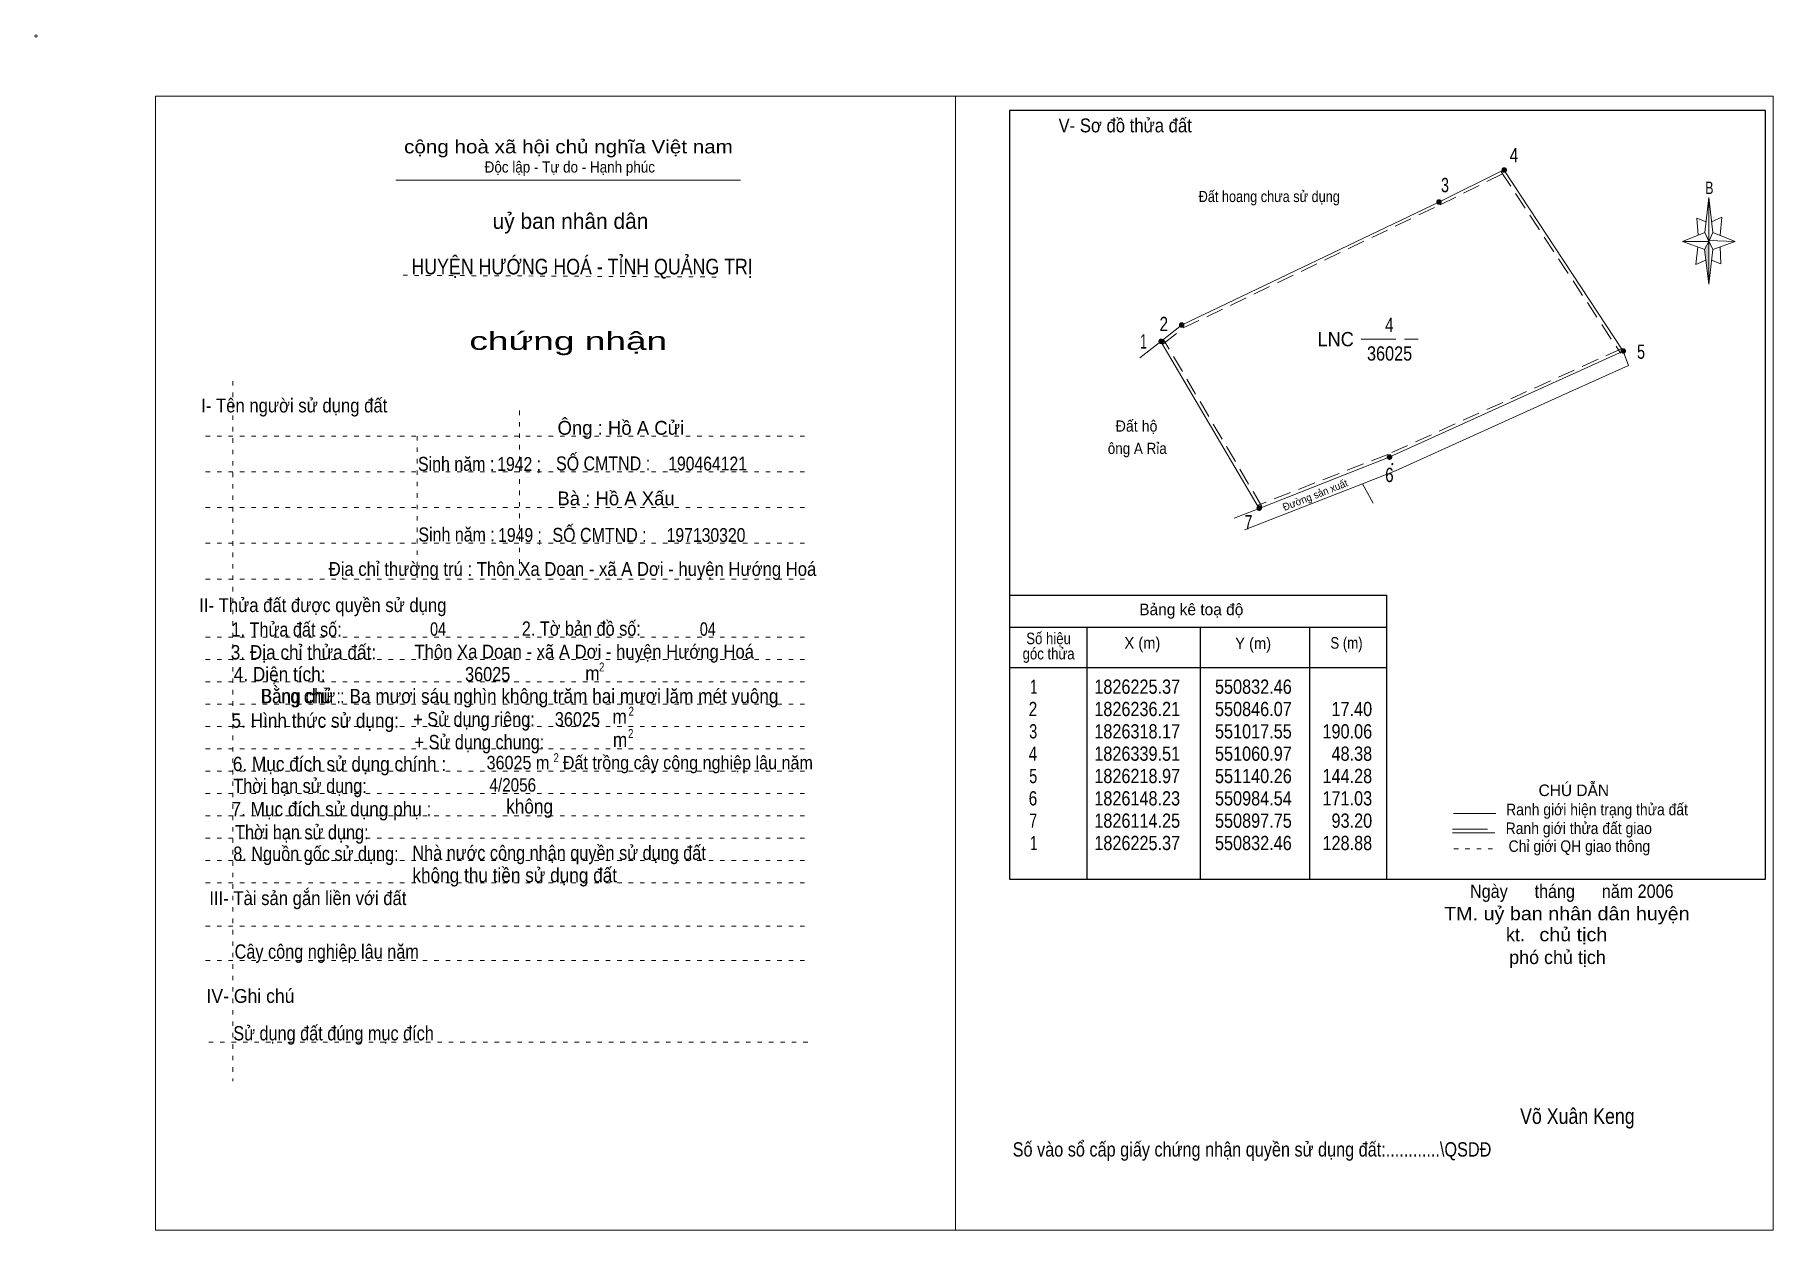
# Model space of a CAD drawing. Header units: centimetres. Extents: x -1.6 to 37.4, y -1.3 to 25.5.
import ezdxf
from ezdxf.enums import TextEntityAlignment as Align

# ---------------------------------------------------------------- set-up
doc = ezdxf.new("R2010")
doc.units = ezdxf.units.CM
doc.header["$LTSCALE"] = 0.13
for name, pattern in [('DOTTED', [1.5, 0.3, -1.2]), ('LONG_DASHED', [7.5, 6, -1.5]), ('MEDIUM_DASHED', [4.5, 3, -1.5])]:
    doc.linetypes.add(name, pattern=pattern)
for name, color, linetype, lineweight in [('1', 7, 'DOTTED', 13), ('10', 7, 'Continuous', 13), ('2', 7, 'Continuous', 25), ('3', 7, 'Continuous', 13), ('30', 7, 'Continuous', 13), ('32', 7, 'LONG_DASHED', 13), ('33', 7, 'LONG_DASHED', 13), ('35', 7, 'Continuous', 13)]:
    doc.layers.add(name, color=color, linetype=linetype, lineweight=lineweight)

msp = doc.modelspace()

# ---------------------------------------------------------------- hatches: boundary and pattern name
at = {"layer": '10'}
for points in [[(23.6604, 18.6391, 1), (23.6553, 18.6391, 1)], [(28.8266, 15.8845, 1), (28.8216, 15.8845, 1)], [(28.8266, 15.8845, 1), (28.8216, 15.8845, 1)], [(28.8266, 15.8845, 1), (28.8216, 15.8845, 1)], [(28.8266, 15.8845, 1), (28.8216, 15.8845, 1)], [(28.8266, 15.8845, 1), (28.8216, 15.8845, 1)]]:
    msp.add_hatch(color=256, dxfattribs=at).paths.add_polyline_path(points)
at = {"layer": '30'}
msp.add_hatch(color=256, dxfattribs=at).paths.add_polyline_path([(35.91, 20.87), (35.91, 19.91), (35.81, 20.69)])
at = {"layer": '32'}
for points in [[(31.377, 22.468, 1), (31.277, 22.468, 1)], [(29.9177, 21.7507, 1), (29.8177, 21.7507, 1)], [(24.1543, 18.9961, 1), (24.0543, 18.9961, 1)], [(23.6968, 18.6318, 1), (23.5968, 18.6318, 1)], [(34.0419, 18.4167, 1), (33.9419, 18.4167, 1)], [(28.8082, 16.0391, 1), (28.7082, 16.0391, 1)], [(25.8912, 14.8971, 1), (25.7912, 14.8971, 1)]]:
    msp.add_hatch(color=256, dxfattribs=at).paths.add_polyline_path(points)

# ---------------------------------------------------------------- linework, layer by layer
at = {"layer": '1', "linetype": 'Continuous'}
msp.add_line((6.51, 22.24), (14.23, 22.24), dxfattribs=at)
at = {"layer": '1'}
for p, q in [((6.67, 20.11), (13.82, 20.07)), ((2.86, 17.74), (2.86, 2.07)), ((9.28, 17.08), (9.28, 13.31)), ((2.25, 16.51), (15.75, 16.51)), ((6.99, 16.51), (6.99, 13.31)), ((2.25, 15.71), (15.75, 15.71)), ((2.25, 14.91), (15.75, 14.91)), ((2.25, 14.11), (15.75, 14.11)), ((2.25, 13.31), (15.75, 13.31)), ((2.25, 12.01), (15.75, 12.01)), ((2.25, 11.51), (15.75, 11.51)), ((2.25, 11.01), (15.75, 11.01)), ((2.25, 10.51), (15.75, 10.51)), ((2.25, 10.01), (15.75, 10.01)), ((2.25, 9.51), (15.75, 9.51)), ((2.25, 9.01), (15.75, 9.01)), ((2.25, 8.51), (15.75, 8.51)), ((2.25, 8.01), (15.75, 8.01)), ((2.25, 7.51), (15.75, 7.51)), ((2.25, 7.01), (15.75, 7.01)), ((2.25, 6.51), (15.75, 6.51)), ((2.25, 5.54), (15.75, 5.54)), ((2.25, 4.77), (15.75, 4.77)), ((2.32, 2.94), (15.82, 2.94))]:
    msp.add_line(p, q, dxfattribs=at)
at = {"layer": '10', "linetype": 'MEDIUM_DASHED'}
for p, q in [((31.26, 22.43), (33.93, 18.37)), ((25.9, 14.93), (23.7, 18.67))]:
    msp.add_line(p, q, dxfattribs=at)
at = {"layer": '10'}
for p, q in [((23.64, 18.63), (23.17, 18.26)), ((23.64, 18.64), (23.63, 18.64)), ((25.84, 14.89), (23.64, 18.63)), ((23.65, 18.66), (23.65, 18.65)), ((23.65, 18.63), (23.65, 18.62)), ((23.67, 18.64), (23.66, 18.64)), ((33.99, 18.41), (34.11, 18.09)), ((28.81, 15.88), (28.8, 15.88)), ((28.81, 15.88), (28.8, 15.88)), ((28.81, 15.88), (28.8, 15.88)), ((28.81, 15.88), (28.8, 15.88)), ((28.81, 15.88), (28.8, 15.88)), ((28.82, 15.9), (28.82, 15.89)), ((28.82, 15.9), (28.82, 15.89)), ((28.82, 15.9), (28.82, 15.89)), ((28.82, 15.9), (28.82, 15.89)), ((28.82, 15.9), (28.82, 15.89)), ((28.82, 15.87), (28.82, 15.86)), ((28.82, 15.87), (28.82, 15.86)), ((28.82, 15.87), (28.82, 15.86)), ((28.82, 15.87), (28.82, 15.86)), ((28.82, 15.87), (28.82, 15.86)), ((28.84, 15.88), (28.83, 15.88)), ((28.84, 15.88), (28.83, 15.88)), ((28.84, 15.88), (28.83, 15.88)), ((28.84, 15.88), (28.83, 15.88)), ((28.84, 15.88), (28.83, 15.88)), ((25.51, 14.41), (28.15, 15.44)), ((28.39, 15.01), (28.15, 15.44)), ((25.28, 14.67), (25.84, 14.89))]:
    msp.add_line(p, q, dxfattribs=at)
for points in [[(23.64, 18.63), (24.1, 18.99), (29.86, 21.75), (31.32, 22.47), (33.99, 18.41)], [(33.99, 18.41), (28.75, 16.04), (25.84, 14.89)], [(28.15, 15.44), (28.89, 15.73), (32.78, 17.49), (34.11, 18.09)]]:
    msp.add_lwpolyline(points, dxfattribs=at)
at = {"layer": '10', "linetype": 'MEDIUM_DASHED'}
for points in [[(23.68, 18.57), (24.14, 18.93), (29.89, 21.69), (31.35, 22.41)], [(33.96, 18.47), (28.72, 16.1), (25.81, 14.96)]]:
    msp.add_lwpolyline(points, dxfattribs=at)
at = {"layer": '10'}
for centre, radius in [((-1.55, 25.47), 0.025), ((23.6578, 18.6391), 0.0105), ((23.6578, 18.6391), 0.00252), ((28.8241, 15.8845), 0.0105), ((28.8241, 15.8845), 0.0105), ((28.8241, 15.8845), 0.0105), ((28.8241, 15.8845), 0.0105), ((28.8241, 15.8845), 0.0105), ((28.8241, 15.8845), 0.00252), ((28.8241, 15.8845), 0.00252), ((28.8241, 15.8845), 0.00252), ((28.8241, 15.8845), 0.00252), ((28.8241, 15.8845), 0.00252)]:
    msp.add_circle(centre, radius, dxfattribs=at)
at = {"layer": '2'}
for p, q in [((20.25, 12.95), (28.7, 12.95)), ((28.7, 6.59), (28.7, 12.95)), ((20.25, 12.23), (28.7, 12.23)), ((21.99, 6.59), (21.99, 12.23)), ((24.53, 10.89), (24.53, 12.23)), ((26.97, 12.23), (26.97, 6.59)), ((20.25, 11.33), (28.7, 11.33))]:
    msp.add_line(p, q, dxfattribs=at)
msp.add_lwpolyline([(37.18, 23.8), (20.25, 23.8), (20.25, 6.59), (37.18, 6.59)], close=True, dxfattribs=at)
msp.add_lwpolyline([(24.53, 6.59), (24.53, 10.39), (24.53, 10.89)], dxfattribs=at)
at = {"layer": '3'}
msp.add_line((19.04, 24.12), (19.04, -1.27), dxfattribs=at)
for points in [[(19.04, 24.12), (1.13, 24.12), (1.13, -1.27), (19.04, -1.27)], [(19.04, -1.27), (37.35, -1.27), (37.35, 24.12), (19.04, 24.12)]]:
    msp.add_lwpolyline(points, dxfattribs=at)
at = {"layer": '30'}
for p, q in [((35.82, 21.07), (35.91, 21.85)), ((36, 21.07), (36.5, 20.87)), ((35.82, 20.69), (35.32, 20.87)), ((36, 20.69), (35.91, 19.91)), ((36.16, 20.75), (36.18, 20.37)), ((36.18, 20.37), (35.97, 20.45))]:
    msp.add_line(p, q, dxfattribs=at)
for points in [[(35.91, 21.85), (36, 21.07), (35.91, 20.87)], [(35.91, 20.87), (35.32, 20.87), (35.82, 21.07), (36, 20.69), (36.5, 20.87), (35.91, 20.89)], [(35.91, 20.87), (35.91, 19.91), (35.81, 20.69)]]:
    msp.add_lwpolyline(points, close=True, dxfattribs=at)
for points in [[(35.97, 21.31), (36.2, 21.41), (36.16, 21.01)], [(35.91, 20.87), (35.82, 21.07), (35.32, 20.87)], [(35.85, 21.31), (35.64, 21.39), (35.67, 21.01)], [(35.66, 20.75), (35.62, 20.35), (35.84, 20.45)], [(35.91, 20.87), (36, 20.69), (36.5, 20.87)]]:
    msp.add_lwpolyline(points, dxfattribs=at)
at = {"layer": '32'}
for centre in [(31.327, 22.468), (29.8677, 21.7507), (24.1043, 18.9961), (23.6468, 18.6318), (33.9919, 18.4167), (28.7582, 16.0391), (25.8412, 14.8971)]:
    msp.add_circle(centre, 0.05, dxfattribs=at)
at = {"layer": '33'}
msp.add_line((28.12, 18.68), (29.4, 18.68), dxfattribs=at)
at = {"layer": '35'}
for p, q in [((30.19, 8.06), (31.14, 8.06)), ((30.17, 7.63), (31.12, 7.63))]:
    msp.add_line(p, q, dxfattribs=at)
at = {"layer": '35', "linetype": 'LONG_DASHED'}
msp.add_line((30.17, 7.71), (31.12, 7.71), dxfattribs=at)
at = {"layer": '35', "linetype": 'DOTTED'}
msp.add_line((30.2, 7.27), (31.19, 7.27), dxfattribs=at)

# ---------------------------------------------------------------- texts
at = {"layer": '1'}
for s, height, width, p in [('V- Sơ đồ thửa đất', 0.31, 0.9, (22.84, 23.31)), ('cộng hoà xã hội chủ nghĩa Việt nam', 0.3, 1.15, (10.375, 22.84)), ('Độc lập - Tự do - Hạnh phúc', 0.25, 0.9, (10.405, 22.41)), ('chứng nhận', 0.4, 1.55, (10.37, 18.44)), ('I- Tên người sử dụng đất', 0.31, 0.9, (4.235, 17.04)), ('II- Thửa đất được quyền sử dụng', 0.31, 0.9, (4.875, 12.57)), ('III- Tài sản gắn liền với đất', 0.31, 0.9, (4.54, 6.01)), ('IV- Ghi chú', 0.31, 0.95, (3.255, 3.82))]:
    msp.add_text(s, height=height, dxfattribs=dict(at, width=width)).set_placement(p, align=Align.CENTER)
msp.add_text('uỷ ban nhân dân', height=0.35, dxfattribs=at).set_placement((10.42, 21.15), align=Align.CENTER)
at = {"layer": '1', "width": 0.95}
msp.add_text('Đường sản xuất', height=0.168, rotation=21.378, dxfattribs=at).set_placement((27.1244, 15.114), align=Align.CENTER)
at = {"layer": '10'}
for s, height, width, p in [('Đất hoang chưa sử dụng ', 0.25, 0.85, (26.105, 21.75)), ('Sinh năm :', 0.3149, 0.85, (7.86, 15.73)), ('1942 ;', 0.31, 0.85, (9.27, 15.73)), ('SỐ CMTND :', 0.3149, 0.85, (11.15, 15.74)), ('190464121', 0.31, 0.85, (13.49, 15.74)), ('Sinh năm :', 0.3149, 0.85, (7.87, 14.15)), ('1949 ;', 0.31, 0.85, (9.29, 14.14)), ('SỐ CMTND :', 0.3149, 0.85, (11.07, 14.14)), ('197130320', 0.31, 0.85, (13.455, 14.14)), ('Địa chỉ thường trú : Thôn Xa Doan - xã A Dơi - huyện Hướng Hoá', 0.31, 0.9, (10.465, 13.38)), ('04', 0.3, 0.8, (7.455, 12.04)), ('04', 0.3, 0.8, (13.495, 12.04)), (' Thôn Xa Doan - xã A Dơi - huyện Hướng Hoá', 0.31, 0.9, (10.675, 11.53)), ('36025 m   Đất trồng cây công nghiệp lâu năm ', 0.3, 0.9, (12.245, 9.05)), ('4/2056 ', 0.3, 0.85, (9.175, 8.55)), ('Ngày      tháng      năm 2006', 0.3, 0.9, (32.84, 6.17)), ('TM. uỷ ban nhân dân huyện', 0.3, 1.1, (32.73, 5.67)), ('chủ tịch', 0.3, 1.1, (32.875, 5.2)), ('Võ Xuân Keng ', 0.35, 0.85, (33.02, 1.11))]:
    msp.add_text(s, height=height, dxfattribs=dict(at, width=width)).set_placement(p, align=Align.CENTER)
for s, height, p in [('Ông : Hồ A Cửi ', 0.31, (11.605, 16.54)), ('Bà : Hồ A Xấu', 0.31, (11.44, 14.96)), ('kt.  ', 0.3, (31.69, 5.2)), ('phó chủ tịch ', 0.3, (32.575, 4.69))]:
    msp.add_text(s, height=height, dxfattribs=at).set_placement(p, align=Align.CENTER)
for s, width, p in [('  Đất hộ', 0.95, (22.45, 16.61)), ('ông A Rỉa', 0.9, (22.45, 16.11))]:
    msp.add_text(s, height=0.25, dxfattribs=dict(at, width=width)).set_placement(p)
at = {"layer": '2'}
for s, height, width, p in [('HUYỆN HƯỚNG HOÁ - TỈNH QUẢNG TRỊ', 0.35, 0.85, (10.68, 20.13)), ('Số hiệu', 0.2591, 0.85, (21.125, 11.85)), ('3. Địa chỉ thửa đất:', 0.32, 0.9, (4.44, 11.51)), ('góc thửa', 0.2591, 0.85, (21.125, 11.51)), ('X (m)', 0.2591, 0.95, (23.225, 11.75)), ('Y (m)', 0.2591, 0.95, (25.705, 11.74)), ('S (m)', 0.2591, 0.85, (27.795, 11.75)), ('Số vào sổ cấp giấy chứng nhận quyền sử dụng đất:............\\QSDĐ', 0.32, 0.85, (25.68, 0.38))]:
    msp.add_text(s, height=height, dxfattribs=dict(at, width=width)).set_placement(p, align=Align.CENTER)
msp.add_text('Bảng kê toạ độ', height=0.2591, dxfattribs=at).set_placement((24.32, 12.5), align=Align.CENTER)
for s, height, width, p in [('1. Thửa đất số:', 0.32, 0.85, (2.83, 12.02)), ('2. Tờ bản đồ số:', 0.32, 0.85, (9.33, 12.04)), ('4. Diện tích:', 0.32, 0.9, (2.88, 11.02)), ('36025', 0.32, 0.85, (8.06, 11.02)), ('m', 0.32, 0.9, (10.75, 11.04)), ('2', 0.2, 0.8, (11.06, 11.24)), ('Bằng chử : Ba mươi sáu nghìn không trăm hai mươi lăm mét vuông', 0.32, 0.9, (3.48, 10.53)), ('Bằng chử :', 0.32, 0.85, (3.5, 10.53)), ('5. Hình thức sử dụng:', 0.32, 0.9, (2.83, 9.98)), ('+ Sử dụng riêng:', 0.32, 0.85, (6.9, 10.01)), ('36025', 0.32, 0.85, (10.07, 10.01)), ('m', 0.32, 0.9, (11.36, 10.07)), ('2', 0.2, 0.8, (11.72, 10.25)), ('+ Sử dụng chung:', 0.32, 0.85, (6.93, 9.5)), ('m', 0.32, 0.9, (11.37, 9.55)), ('2', 0.2, 0.8, (11.71, 9.75)), ('6. Mục đích sử dụng chính : ', 0.32, 0.9, (2.86, 9.01)), ('2', 0.2, 0.8, (10.04, 9.21)), ('Thời hạn sử dụng: ', 0.32, 0.85, (2.87, 8.52)), ('7. Mục đích sử dụng phụ : ', 0.32, 0.9, (2.83, 8)), ('không', 0.32, 0.9, (8.98, 8.06)), ('Thời hạn sử dụng: ', 0.32, 0.85, (2.91, 7.48)), ('8. Nguồn gốc sử dụng: ', 0.32, 0.85, (2.87, 7)), ('Nhà nước công nhận quyền sử dụng đất ', 0.32, 0.85, (6.88, 7.02)), ('không thu tiền sử dụng đất', 0.32, 0.9, (6.88, 6.52)), ('Cây công nghiệp lâu năm', 0.32, 0.85, (2.9, 4.81)), ('Sử dụng đất đúng mục đích', 0.32, 0.85, (2.87, 2.98))]:
    msp.add_text(s, height=height, dxfattribs=dict(at, width=width)).set_placement(p)
at = {"layer": '30', "width": 0.75}
msp.add_text('B', height=0.2756, dxfattribs=at).set_placement((35.92, 21.93), align=Align.CENTER)
at = {"layer": '30'}
for s, width, p in [('1', 0.65, (20.87, 10.74)), ('1826225.37', 0.85, (24.07, 10.74)), ('550832.46', 0.85, (26.57, 10.74)), ('550832.46', 0.85, (26.57, 10.74)), ('2', 0.8, (20.87, 10.24)), ('1826236.21', 0.85, (24.07, 10.24)), ('550846.07', 0.85, (26.57, 10.24)), ('17.40', 0.85, (28.37, 10.24)), ('3', 0.75, (20.87, 9.74)), ('1826318.17', 0.85, (24.07, 9.74)), ('551017.55', 0.85, (26.57, 9.74)), ('190.06', 0.85, (28.37, 9.74)), ('4', 0.8, (20.87, 9.24)), ('1826339.51', 0.85, (24.07, 9.24)), ('551060.97', 0.85, (26.57, 9.24)), ('48.38', 0.85, (28.37, 9.24)), ('5', 0.75, (20.87, 8.74)), ('1826218.97', 0.85, (24.07, 8.74)), ('551140.26', 0.85, (26.57, 8.74)), ('144.28', 0.85, (28.37, 8.74)), ('6', 0.8, (20.87, 8.24)), ('1826148.23', 0.85, (24.07, 8.24)), ('550984.54', 0.85, (26.57, 8.24)), ('171.03', 0.85, (28.37, 8.24)), ('7', 0.75, (20.87, 7.74)), ('1826114.25', 0.85, (24.07, 7.74)), ('550897.75', 0.85, (26.57, 7.74)), ('93.20', 0.85, (28.37, 7.74)), ('1', 0.65, (20.87, 7.24)), ('1826225.37', 0.85, (24.07, 7.24)), ('550832.46', 0.85, (26.57, 7.24)), ('128.88', 0.85, (28.37, 7.24))]:
    msp.add_text(s, height=0.32, dxfattribs=dict(at, width=width)).set_placement(p, align=Align.RIGHT)
at = {"layer": '32'}
for s, width, p in [('4', 0.8, (31.545, 22.64)), ('3', 0.75, (30, 21.97)), ('2', 0.8, (23.705, 18.86)), ('1', 0.65, (23.25, 18.47)), ('5', 0.75, (34.39, 18.24)), ('6', 0.8, (28.755, 15.48)), ('7', 0.75, (25.6, 14.42))]:
    msp.add_text(s, height=0.32, dxfattribs=dict(at, width=width)).set_placement(p, align=Align.CENTER)
at = {"layer": '33'}
for s, width, p in [('4', 0.8, (28.755, 18.84)), ('36025', 0.85, (28.76, 18.2))]:
    msp.add_text(s, height=0.32, dxfattribs=dict(at, width=width)).set_placement(p, align=Align.CENTER)
at = {"layer": '33', "width": 0.95}
msp.add_text('LNC', height=0.32, dxfattribs=at).set_placement((27.96, 18.52), align=Align.RIGHT)
at = {"layer": '35'}
msp.add_text('CHÚ DẪN', height=0.2591, dxfattribs=at).set_placement((32.885, 8.45), align=Align.CENTER)
at = {"layer": '35', "width": 0.9}
for s, p in [('Ranh giới hiện trạng thửa đất', (33.405, 8.02)), ('Ranh giới thửa đất giao ', (33.04, 7.6)), ('Chỉ giới QH giao thông', (33.01, 7.2))]:
    msp.add_text(s, height=0.2591, dxfattribs=at).set_placement(p, align=Align.CENTER)

doc.saveas('drawing.dxf')
